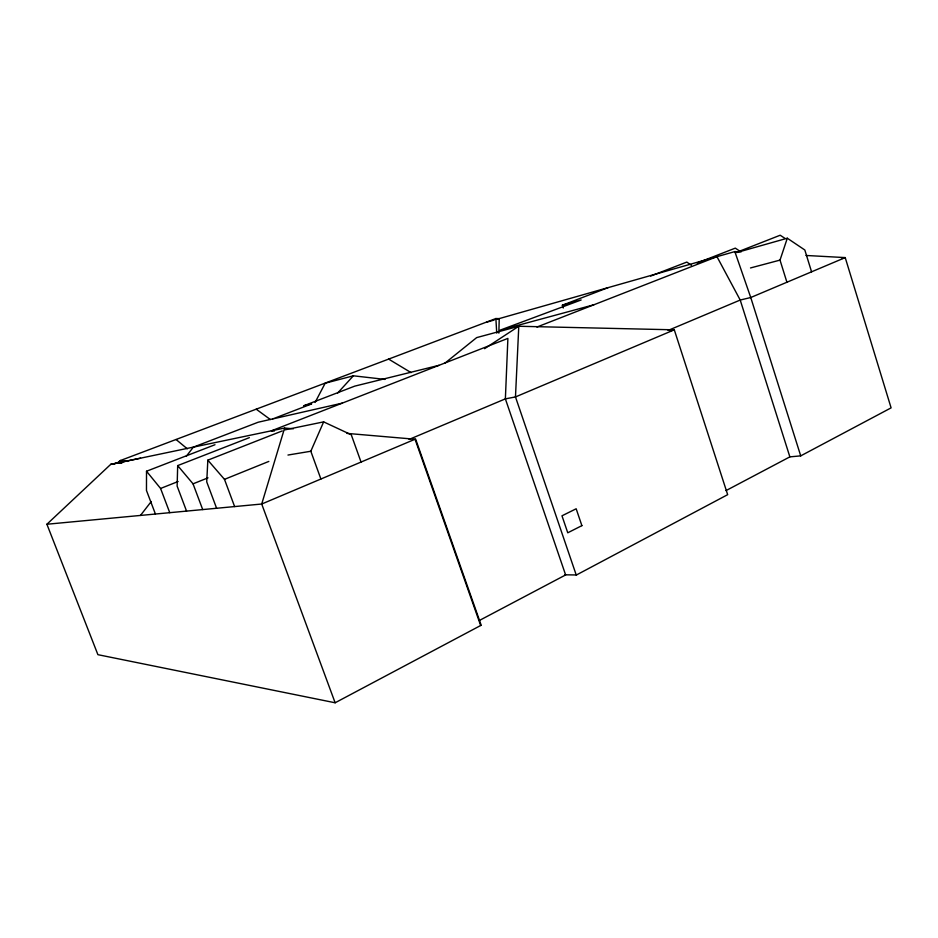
<?xml version="1.0" encoding="UTF-8"?>
<svg xmlns="http://www.w3.org/2000/svg" width="938" height="938" viewBox="0 0 938 938"><rect width="100%" height="100%" fill="white"/><g stroke="black" fill="none" stroke-linecap="round" stroke-linejoin="round"><path stroke-width="1.41" d="M214.978 444.729L146.516 471.239L146.469 490.48L155.427 514.036M498.852 333.142L499.227 318.603L495.874 318.545L120.334 460.558L117.531 462.973L110.649 464.427L46.9 524.248L97.904 654.677L335.136 702.773L481.194 625.224L415.593 439.007L261.714 504.023L46.9 524.248M249.367 437.647L177.681 465.6L177.13 486.107L186.556 511.104M282.268 430.917L207.837 460.159L206.735 481.886L216.608 508.279M293.313 428.795L284.613 428.045L261.714 504.023L335.136 702.773M786.912 282.232L780.017 260.107L787.31 238.229L804.827 250L811.569 271.821M320.902 479.025L310.818 451.248L323.645 421.877L351.269 434.763L361.048 462.059M315.074 402.472L325.193 383.208L353.38 375.81L385.026 379.409M120.334 460.558L117.531 462.985L119.196 462.633L120.334 460.558L127.545 461.379M140.466 515.443L151.229 501.549M186.205 456.384L193.38 447.121M337.598 393.092L353.38 375.81M444.776 363.287L476.656 337.61L518.784 326.26L674.293 329.824L727.665 494.666L576.26 575.076L515.478 396.938L518.784 326.26L484.571 348.678M725.989 490.609L789.866 456.865L800.724 455.868L891.1 407.866L845.22 257.598L806 255.464M479.4 620.464L565.626 574.935L505.371 398.861L507.892 338.395L271.387 430.835L274.377 430.999M842.43 258.313L845.22 257.598L750.752 297.522L740.211 300.043L668.044 330.446M409.074 439.43L505.371 398.861L515.478 396.938L674.293 329.824L670.013 330.797M207.837 460.159L224.487 479.353L268.819 461.426M177.681 465.6L193.04 483.832L208.002 477.841M146.516 471.239L160.586 488.464L178.138 481.499M738.523 251.595L780.182 235.227L785.036 238.416M697.133 263.027L735.322 248.124L740.997 251.994M536.911 327.045L716.972 256.672L740.211 300.043L789.866 456.865M650.679 276.065L686.827 262.077L691.341 265.278M193.392 447.145L258.196 422.217L272.852 418.887M563.269 307.992L562.354 305.225L608.047 287.649M842.465 258.501L845.22 257.598M486.517 322.226L494.162 320.046M739.179 251.83L734.829 251.595L496.718 319.319L495.874 318.545L496.741 333.107M736.682 252.557L787.31 238.229M562.354 305.225L581.15 299.972L500.189 330.129L593.883 304.78M750.506 267.951L780.017 260.107M438.972 365.328L354.728 386.139L303.783 405.755L311.674 403.891L272.7 418.946L342.347 403.117M117.531 462.985L118.716 462.739M284.613 428.045L110.649 464.427L140.536 458.178M118.376 462.809L122.069 462.891L119.196 462.633M284.976 429.85L323.645 421.877M287.966 455.047L310.818 451.248M564.805 574.806L576.483 574.959M346.931 433.391L415.053 439.242L480.666 625.505M388.649 359.113L411.09 372.632M256.25 409.203L270.343 419.521M176.098 439.535L187.307 448.821M160.586 488.464L169.755 512.687M193.04 483.832L202.702 509.58M224.487 479.353L234.617 506.579M734.829 251.595L750.752 297.522L800.724 455.868M581.888 525.643L567.76 532.796L561.979 515.806L576.167 508.771L581.888 525.643"/></g></svg>
